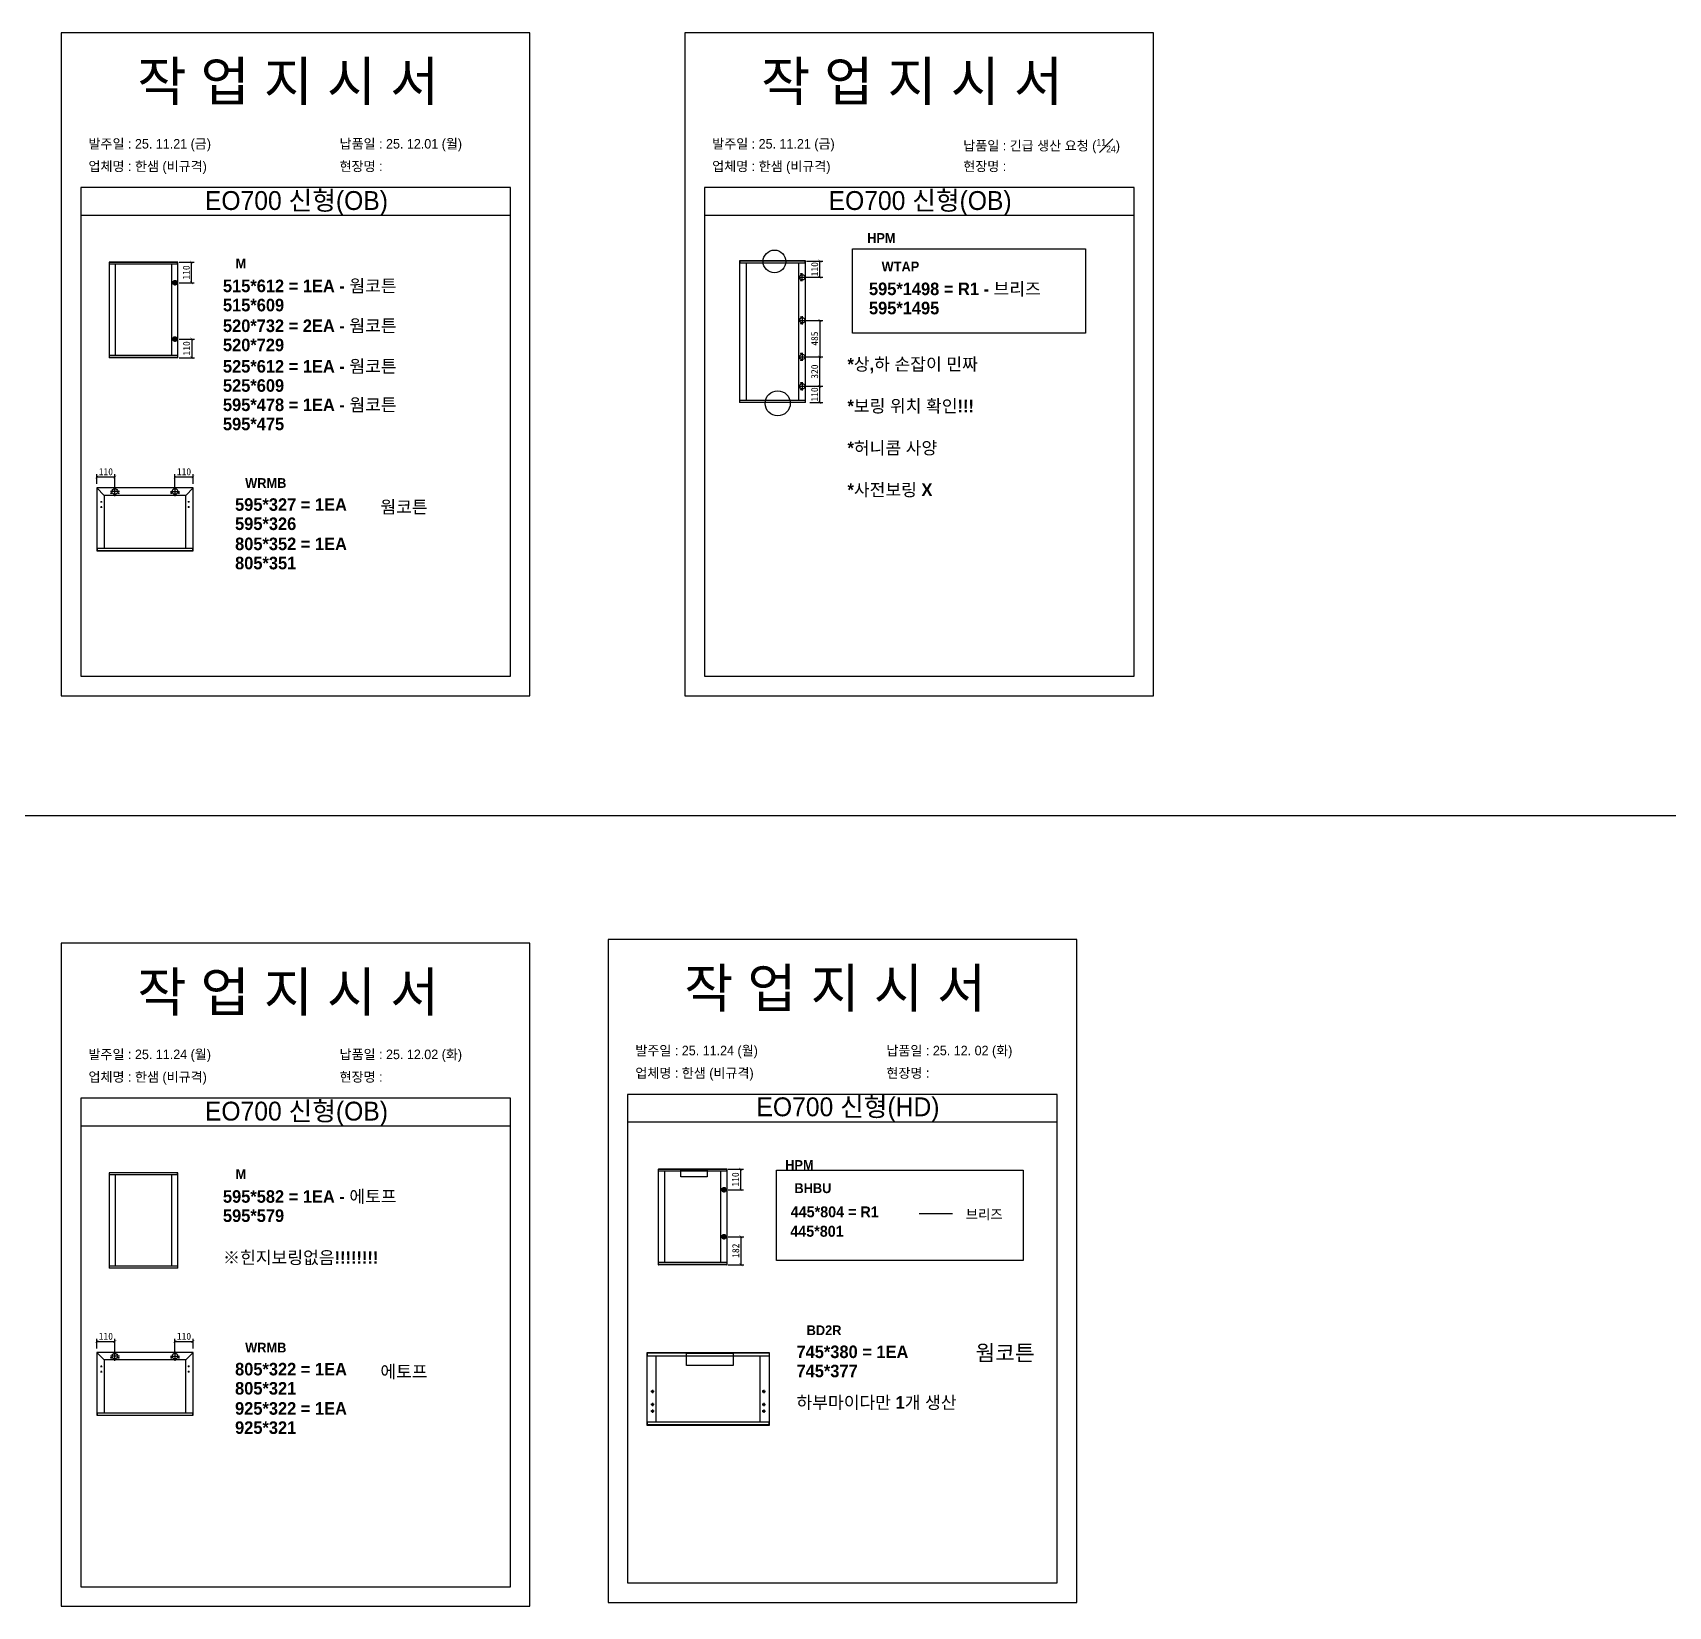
# Model space of a CAD drawing. Header units: millimetres. Extents: x -44117 to 256353, y -2095463 to 65325.
# Drawn here: x 114697 to 120560, y -497942 to -492302 of the extents above; entities that cross this region are included whole.
import ezdxf

# ---------------------------------------------------------------- set-up
doc = ezdxf.new("R2010")
doc.units = ezdxf.units.MM
doc.header["$LTSCALE"] = 10
doc.linetypes.add('HIDDEN', pattern=[9.525, 6.35, -3.175])
doc.layers.add('Layer1', color=7, linetype='Continuous', lineweight=70)
doc.layers.add('도면층1', color=7, linetype='HIDDEN')
doc.styles.add('MtX_Gulim', font='')
doc.styles.get('MtX_Gulim').set_extended_font_data('Gulim', bold=True)
doc.dimstyles.new('ISO-25', dxfattribs={"dimtxt": 2.5, "dimasz": 2.5, "dimexe": 1, "dimexo": 1, "dimtad": 1, "dimtxsty": 'Standard', "dimblk": 'ARCHTICK', "dimcen": 2.5, "dimadec": 0, "dimazin": 0, "dimtfac": 1, "dimtmove": 0, "dimatfit": 3, "dimfxl": 0, "dimarcsym": 0})

# ---------------------------------------------------------------- blocks, each defined once
blk = doc.blocks.new('_ArchTick')
at = {"color": 0, "linetype": 'ByBlock', "const_width": 0.15}
blk.add_lwpolyline([(-0.5, -0.5), (0.5, 0.5)], dxfattribs=at)
blk = doc.blocks.new('*D4034')
at = {"color": 0, "lineweight": -2}
for p, q in [((115221.3, -493124.4), (115275.9, -493124.4)), ((115265.9, -493198), (115265.9, -493124.4)), ((115221.3, -493198), (115275.9, -493198))]:
    blk.add_line(p, q, dxfattribs=at)
at = {"layer": 'Defpoints', "color": 0}
for p in [(115206.3, -493124.4), (115265.9, -493124.4), (115206.3, -493198)]:
    blk.add_point(p, dxfattribs=at)
at = {"color": 0, "lineweight": -2, "xscale": 10, "yscale": 10, "zscale": 10}
for p, rotation in [((115265.9, -493124.4), 90), ((115265.9, -493198), 270)]:
    blk.add_blockref('_ArchTick', p, dxfattribs=dict(at, rotation=rotation))
at = {"color": 0, "insert": (115247.1, -493161.2), "char_height": 25, "attachment_point": 5, "rotation": 90}
blk.add_mtext('110', dxfattribs=at)
blk = doc.blocks.new('*D4035')
at = {"color": 0, "lineweight": -2}
for p, q in [((115221.3, -493399.9), (115276.9, -493399.9)), ((115266.9, -493399.9), (115266.9, -493466.8)), ((115221.3, -493466.8), (115276.9, -493466.8))]:
    blk.add_line(p, q, dxfattribs=at)
at = {"layer": 'Defpoints', "color": 0}
for p in [(115206.3, -493399.9), (115206.3, -493466.8), (115266.9, -493466.8)]:
    blk.add_point(p, dxfattribs=at)
at = {"color": 0, "lineweight": -2, "xscale": 10, "yscale": 10, "zscale": 10}
for p, rotation in [((115266.9, -493399.9), 90), ((115266.9, -493466.8), 270)]:
    blk.add_blockref('_ArchTick', p, dxfattribs=dict(at, rotation=rotation))
at = {"color": 0, "insert": (115248.1, -493433.3), "char_height": 25, "attachment_point": 5, "rotation": 90}
blk.add_mtext('110', dxfattribs=at)
blk = doc.blocks.new('*D4036')
at = {"color": 0, "lineweight": -2}
for p, q in [((114926.6, -493918.9), (114926.6, -493884.3)), ((114926.6, -493894.3), (114991.1, -493894.3)), ((114991.1, -493931.6), (114991.1, -493884.3))]:
    blk.add_line(p, q, dxfattribs=at)
at = {"layer": 'Defpoints', "color": 0}
for p in [(114991.1, -493894.3), (114926.6, -493933.9), (114991.1, -493946.6)]:
    blk.add_point(p, dxfattribs=at)
at = {"color": 0, "lineweight": -2, "xscale": 10, "yscale": 10, "zscale": 10, "rotation": 180}
blk.add_blockref('_ArchTick', (114926.6, -493894.3), dxfattribs=at)
at = {"color": 0, "lineweight": -2, "xscale": 10, "yscale": 10, "zscale": 10}
blk.add_blockref('_ArchTick', (114991.1, -493894.3), dxfattribs=at)
at = {"color": 0, "insert": (114958.8, -493875.5), "char_height": 25, "attachment_point": 5}
blk.add_mtext('110', dxfattribs=at)
blk = doc.blocks.new('*D4037')
at = {"color": 0, "lineweight": -2}
for p, q in [((115206.6, -493931.6), (115206.6, -493884.3)), ((115206.6, -493894.3), (115271.2, -493894.3)), ((115271.2, -493918.9), (115271.2, -493884.3))]:
    blk.add_line(p, q, dxfattribs=at)
at = {"layer": 'Defpoints', "color": 0}
for p in [(115271.2, -493894.3), (115206.6, -493946.6), (115271.2, -493933.9)]:
    blk.add_point(p, dxfattribs=at)
at = {"color": 0, "lineweight": -2, "xscale": 10, "yscale": 10, "zscale": 10, "rotation": 180}
blk.add_blockref('_ArchTick', (115206.6, -493894.3), dxfattribs=at)
at = {"color": 0, "lineweight": -2, "xscale": 10, "yscale": 10, "zscale": 10}
blk.add_blockref('_ArchTick', (115271.2, -493894.3), dxfattribs=at)
at = {"color": 0, "insert": (115238.9, -493875.5), "char_height": 25, "attachment_point": 5}
blk.add_mtext('110', dxfattribs=at)
blk = doc.blocks.new('*D4038')
at = {"color": 0, "lineweight": -2}
for p, q in [((117470.5, -493120.7), (117528.4, -493120.7)), ((117518.4, -493178.5), (117518.4, -493120.7)), ((117470.5, -493178.5), (117528.4, -493178.5))]:
    blk.add_line(p, q, dxfattribs=at)
at = {"layer": 'Defpoints', "color": 0}
for p in [(117455.5, -493120.7), (117518.4, -493120.7), (117455.5, -493178.5)]:
    blk.add_point(p, dxfattribs=at)
at = {"color": 0, "lineweight": -2, "xscale": 10, "yscale": 10, "zscale": 10}
for p, rotation in [((117518.4, -493120.7), 90), ((117518.4, -493178.5), 270)]:
    blk.add_blockref('_ArchTick', p, dxfattribs=dict(at, rotation=rotation))
at = {"color": 0, "insert": (117499.6, -493149.6), "char_height": 25, "attachment_point": 5, "rotation": 90}
blk.add_mtext('110', dxfattribs=at)
blk = doc.blocks.new('*D4039')
at = {"color": 0, "lineweight": -2}
for p, q in [((117470.5, -493569.2), (117528.4, -493569.2)), ((117518.4, -493627.7), (117518.4, -493569.2)), ((117482.1, -493627.7), (117528.4, -493627.7))]:
    blk.add_line(p, q, dxfattribs=at)
at = {"layer": 'Defpoints', "color": 0}
for p in [(117455.5, -493569.2), (117518.4, -493569.2), (117467.1, -493627.7)]:
    blk.add_point(p, dxfattribs=at)
at = {"color": 0, "lineweight": -2, "xscale": 10, "yscale": 10, "zscale": 10}
for p, rotation in [((117518.4, -493569.2), 90), ((117518.4, -493627.7), 270)]:
    blk.add_blockref('_ArchTick', p, dxfattribs=dict(at, rotation=rotation))
at = {"color": 0, "insert": (117499.6, -493598.4), "char_height": 25, "attachment_point": 5, "rotation": 90}
blk.add_mtext('110', dxfattribs=at)
blk = doc.blocks.new('*D4040')
at = {"color": 0, "lineweight": -2}
for p, q in [((117470.5, -493464), (117528.4, -493464)), ((117518.4, -493569.2), (117518.4, -493464)), ((117470.5, -493569.2), (117528.4, -493569.2))]:
    blk.add_line(p, q, dxfattribs=at)
at = {"layer": 'Defpoints', "color": 0}
for p in [(117455.5, -493464), (117518.4, -493464), (117455.5, -493569.2)]:
    blk.add_point(p, dxfattribs=at)
at = {"color": 0, "lineweight": -2, "xscale": 10, "yscale": 10, "zscale": 10}
for p, rotation in [((117518.4, -493464), 90), ((117518.4, -493569.2), 270)]:
    blk.add_blockref('_ArchTick', p, dxfattribs=dict(at, rotation=rotation))
at = {"color": 0, "insert": (117499.6, -493516.6), "char_height": 25, "attachment_point": 5, "rotation": 90}
blk.add_mtext('320', dxfattribs=at)
blk = doc.blocks.new('*D4041')
at = {"color": 0, "lineweight": -2}
for p, q in [((117470.5, -493332.9), (117528.4, -493332.9)), ((117518.4, -493332.9), (117518.4, -493464)), ((117470.5, -493464), (117528.4, -493464))]:
    blk.add_line(p, q, dxfattribs=at)
at = {"layer": 'Defpoints', "color": 0}
for p in [(117455.5, -493332.9), (117455.5, -493464), (117518.4, -493464)]:
    blk.add_point(p, dxfattribs=at)
at = {"color": 0, "lineweight": -2, "xscale": 10, "yscale": 10, "zscale": 10}
for p, rotation in [((117518.4, -493332.9), 90), ((117518.4, -493464), 270)]:
    blk.add_blockref('_ArchTick', p, dxfattribs=dict(at, rotation=rotation))
at = {"color": 0, "insert": (117499.6, -493398.4), "char_height": 25, "attachment_point": 5, "rotation": 90}
blk.add_mtext('485', dxfattribs=at)
blk = doc.blocks.new('*D4054')
at = {"color": 0, "lineweight": -2}
for p, q in [((114926.6, -497017.4), (114926.6, -496982.8)), ((114926.6, -496992.8), (114991.1, -496992.8)), ((114991.1, -497030.1), (114991.1, -496982.8))]:
    blk.add_line(p, q, dxfattribs=at)
at = {"layer": 'Defpoints', "color": 0}
for p in [(114991.1, -496992.8), (114926.6, -497032.4), (114991.1, -497045.1)]:
    blk.add_point(p, dxfattribs=at)
at = {"color": 0, "lineweight": -2, "xscale": 10, "yscale": 10, "zscale": 10, "rotation": 180}
blk.add_blockref('_ArchTick', (114926.6, -496992.8), dxfattribs=at)
at = {"color": 0, "lineweight": -2, "xscale": 10, "yscale": 10, "zscale": 10}
blk.add_blockref('_ArchTick', (114991.1, -496992.8), dxfattribs=at)
at = {"color": 0, "insert": (114958.8, -496974.1), "char_height": 25, "attachment_point": 5}
blk.add_mtext('110', dxfattribs=at)
blk = doc.blocks.new('*D4055')
at = {"color": 0, "lineweight": -2}
for p, q in [((115206.6, -497030.1), (115206.6, -496982.8)), ((115206.6, -496992.8), (115271.2, -496992.8)), ((115271.2, -497017.4), (115271.2, -496982.8))]:
    blk.add_line(p, q, dxfattribs=at)
at = {"layer": 'Defpoints', "color": 0}
for p in [(115271.2, -496992.8), (115206.6, -497045.1), (115271.2, -497032.4)]:
    blk.add_point(p, dxfattribs=at)
at = {"color": 0, "lineweight": -2, "xscale": 10, "yscale": 10, "zscale": 10, "rotation": 180}
blk.add_blockref('_ArchTick', (115206.6, -496992.8), dxfattribs=at)
at = {"color": 0, "lineweight": -2, "xscale": 10, "yscale": 10, "zscale": 10}
blk.add_blockref('_ArchTick', (115271.2, -496992.8), dxfattribs=at)
at = {"color": 0, "insert": (115238.9, -496974.1), "char_height": 25, "attachment_point": 5}
blk.add_mtext('110', dxfattribs=at)
blk = doc.blocks.new('*D4056')
at = {"color": 0, "lineweight": -2}
for p, q in [((117190, -496375), (117244.6, -496375)), ((117234.6, -496448.6), (117234.6, -496375)), ((117190, -496448.6), (117244.6, -496448.6))]:
    blk.add_line(p, q, dxfattribs=at)
at = {"layer": 'Defpoints', "color": 0}
for p in [(117175, -496375), (117234.6, -496375), (117175, -496448.6)]:
    blk.add_point(p, dxfattribs=at)
at = {"color": 0, "lineweight": -2, "xscale": 10, "yscale": 10, "zscale": 10}
for p, rotation in [((117234.6, -496375), 90), ((117234.6, -496448.6), 270)]:
    blk.add_blockref('_ArchTick', p, dxfattribs=dict(at, rotation=rotation))
at = {"color": 0, "insert": (117215.8, -496411.8), "char_height": 25, "attachment_point": 5, "rotation": 90}
blk.add_mtext('110', dxfattribs=at)
blk = doc.blocks.new('*D4057')
at = {"color": 0, "lineweight": -2}
for p, q in [((117190, -496617.1), (117245.6, -496617.1)), ((117235.6, -496617.1), (117235.6, -496717.4)), ((117190, -496717.4), (117245.6, -496717.4))]:
    blk.add_line(p, q, dxfattribs=at)
at = {"layer": 'Defpoints', "color": 0}
for p in [(117175, -496617.1), (117175, -496717.4), (117235.6, -496717.4)]:
    blk.add_point(p, dxfattribs=at)
at = {"color": 0, "lineweight": -2, "xscale": 10, "yscale": 10, "zscale": 10}
for p, rotation in [((117235.6, -496617.1), 90), ((117235.6, -496717.4), 270)]:
    blk.add_blockref('_ArchTick', p, dxfattribs=dict(at, rotation=rotation))
at = {"color": 0, "insert": (117216.8, -496667.2), "char_height": 25, "attachment_point": 5, "rotation": 90}
blk.add_mtext('182', dxfattribs=at)

msp = doc.modelspace()

# ---------------------------------------------------------------- linework, layer by layer
for p, q in [((116408.97864, -492857.22348), (114868.97864, -492857.22348)), ((118644.74633, -492857.22348), (117104.74633, -492857.22348)), ((116408.97864, -492957.22348), (114868.97864, -492957.22348)), ((118644.74633, -492957.22348), (117104.74633, -492957.22348)), ((114970.42012, -493124.65873), (114970.42012, -493466.54561)), ((115216.92076, -493125.10146), (114970.42012, -493125.10146)), ((115216.92076, -493131.79162), (114970.42012, -493131.79162)), ((115216.6748, -493124.41276), (114970.66608, -493124.41276)), ((114992.31072, -493131.29969), (114992.31072, -493459.41273)), ((115194.7842, -493459.41273), (115194.7842, -493131.79162)), ((115215.69095, -493131.79162), (115215.69095, -493124.41276)), ((115216.92076, -493466.54561), (115216.92076, -493124.65873)), ((117230.18761, -493120.20051), (117230.18761, -493627.49916)), ((117467.18117, -493120.67982), (117230.18761, -493120.67982)), ((117467.18117, -493127.92277), (117230.18761, -493127.92277)), ((117466.91489, -493119.93422), (117230.45389, -493119.93422)), ((117231.51903, -493119.93422), (117231.51903, -493127.92277)), ((117253.88696, -493127.3902), (117253.88696, -493619.77691)), ((117443.21553, -493619.77691), (117443.21553, -493127.92277)), ((117465.84975, -493127.92277), (117465.84975, -493119.93422)), ((117467.18117, -493627.49916), (117467.18117, -493120.20051)), ((117440.94005, -493178.5169), (117469.98923, -493178.5169)), ((117452.80179, -493166.53408), (117448.54123, -493166.53408)), ((117452.80179, -493190.49972), (117448.54123, -493190.49972)), ((117450.67151, -493164.4038), (117450.67151, -493168.66436)), ((117450.67151, -493188.36944), (117450.67151, -493192.63)), ((117455.46464, -493193.0415), (117455.46464, -493163.99232)), ((117452.80179, -493320.91639), (117448.54123, -493320.91639)), ((117450.67151, -493318.78611), (117450.67151, -493323.04667)), ((117455.46464, -493318.37463), (117455.46464, -493347.42381)), ((117440.94005, -493332.89922), (117469.98923, -493332.89922)), ((117452.80179, -493344.88203), (117448.54123, -493344.88203)), ((117450.67151, -493342.75175), (117450.67151, -493347.01231)), ((115216.92076, -493459.41273), (114970.42012, -493459.41273)), ((115216.92076, -493466.10289), (114970.42012, -493466.10289)), ((115216.6748, -493466.79158), (114970.66608, -493466.79158)), ((114971.64992, -493466.79158), (114971.64992, -493459.41273)), ((115215.69095, -493459.41273), (115215.69095, -493466.79158)), ((117440.94005, -493464.00024), (117469.98923, -493464.00024)), ((117452.80179, -493452.01741), (117448.54123, -493452.01741)), ((117452.80179, -493475.98305), (117448.54123, -493475.98305)), ((117450.67151, -493449.88713), (117450.67151, -493454.14769)), ((117450.67151, -493473.85277), (117450.67151, -493478.11333)), ((117455.46464, -493449.47565), (117455.46464, -493478.52482)), ((117452.80179, -493557.19993), (117448.54123, -493557.19993)), ((117450.67151, -493555.06965), (117450.67151, -493559.33021)), ((117455.46464, -493554.65817), (117455.46464, -493583.70735)), ((117440.94005, -493569.18277), (117469.98923, -493569.18277)), ((117452.80179, -493581.16557), (117448.54123, -493581.16557)), ((117450.67151, -493579.0353), (117450.67151, -493583.29585)), ((117467.18117, -493619.77691), (117230.18761, -493619.77691)), ((117467.18117, -493627.01986), (117230.18761, -493627.01986)), ((117466.91489, -493627.76546), (117230.45389, -493627.76546)), ((117231.51903, -493627.76546), (117231.51903, -493619.77691)), ((117465.84975, -493619.77691), (117465.84975, -493627.76546)), ((114926.27965, -493933.86295), (114926.27965, -494158.20327)), ((114952.6204, -493960.2037), (114926.36633, -493933.65367)), ((115271.16548, -493933.56698), (114926.57561, -493933.56698)), ((114952.6204, -493960.2037), (114952.6204, -494150.21226)), ((115245.12069, -493960.2037), (114952.6204, -493960.2037)), ((115007.23908, -493946.58938), (114974.95224, -493946.58938)), ((114980.14501, -493952.50865), (114975.40959, -493952.50865)), ((114977.7773, -493950.14094), (114977.7773, -493954.87636)), ((114991.09566, -493962.73279), (114991.09566, -493930.44596)), ((115006.78172, -493952.50865), (115002.04631, -493952.50865)), ((115004.41401, -493950.14094), (115004.41401, -493954.87636)), ((115190.50202, -493946.58938), (115222.78886, -493946.58938)), ((115195.6948, -493952.50865), (115190.95938, -493952.50865)), ((115193.32709, -493950.14094), (115193.32709, -493954.87636)), ((115206.64544, -493962.73279), (115206.64544, -493930.44596)), ((115222.33151, -493952.50865), (115217.59609, -493952.50865)), ((115219.9638, -493950.14094), (115219.9638, -493954.87636)), ((115245.12069, -493960.2037), (115271.37476, -493933.65367)), ((115245.12069, -494149.62033), (115245.12069, -493960.2037)), ((115271.46144, -494158.20327), (115271.46144, -493933.86295)), ((114939.59801, -493983.28885), (114945.51728, -493983.28885)), ((114939.59801, -494002.23051), (114945.51728, -494002.23051)), ((114942.55764, -493980.32922), (114942.55764, -493986.24849)), ((114942.55764, -493999.27088), (114942.55764, -494005.19015)), ((115258.14309, -493983.28885), (115252.22382, -493983.28885)), ((115258.14309, -494002.23051), (115252.22382, -494002.23051)), ((115255.18346, -493980.32922), (115255.18346, -493986.24849)), ((115255.18346, -493999.27088), (115255.18346, -494005.19015)), ((114926.27965, -494149.62033), (115271.46144, -494149.62033)), ((114926.27965, -494157.67054), (115271.16548, -494157.67054)), ((114926.57561, -494158.49924), (115271.16548, -494158.49924)), ((114927.75946, -494149.62033), (114927.75946, -494158.49924)), ((115269.98163, -494158.49924), (115269.98163, -494149.62033)), ((116408.97864, -496120.70247), (114868.97864, -496120.70247)), ((118369.31257, -496106.93489), (116829.31257, -496106.93489)), ((116408.97864, -496220.70247), (114868.97864, -496220.70247)), ((118369.31257, -496206.93489), (116829.31257, -496206.93489)), ((116939.1226, -496375.22208), (116939.1226, -496717.10896)), ((117185.37728, -496374.97612), (116939.36857, -496374.97612)), ((117184.39344, -496382.35497), (117184.39344, -496374.97612)), ((117185.62325, -496717.10896), (117185.62325, -496375.22208)), ((114970.42012, -496388.13772), (114970.42012, -496730.0246)), ((115216.92076, -496388.58045), (114970.42012, -496388.58045)), ((115216.92076, -496395.27061), (114970.42012, -496395.27061)), ((115216.6748, -496387.89175), (114970.66608, -496387.89175)), ((114992.31072, -496394.77868), (114992.31072, -496722.89172)), ((115194.7842, -496722.89172), (115194.7842, -496395.27061)), ((115215.69095, -496395.27061), (115215.69095, -496387.89175)), ((115216.92076, -496730.0246), (115216.92076, -496388.13772)), ((117185.62325, -496375.66481), (116939.1226, -496375.66481)), ((117185.62325, -496382.35497), (116939.1226, -496382.35497)), ((116961.0132, -496381.86305), (116961.0132, -496709.97608)), ((117163.48668, -496709.97608), (117163.48668, -496382.35497)), ((115216.92076, -496722.89172), (114970.42012, -496722.89172)), ((114971.64992, -496730.27057), (114971.64992, -496722.89172)), ((115215.69095, -496722.89172), (115215.69095, -496730.27057)), ((117185.62325, -496709.97608), (116939.1226, -496709.97608)), ((117185.62325, -496716.66624), (116939.1226, -496716.66624)), ((117185.37728, -496717.35493), (116939.36857, -496717.35493)), ((116940.35241, -496717.35493), (116940.35241, -496709.97608)), ((117184.39344, -496709.97608), (117184.39344, -496717.35493)), ((115216.92076, -496729.58188), (114970.42012, -496729.58188)), ((115216.6748, -496730.27057), (114970.66608, -496730.27057)), ((114926.27965, -497032.41761), (114926.27965, -497256.75794)), ((114952.6204, -497058.75836), (114926.36633, -497032.20833)), ((115271.16548, -497032.12165), (114926.57561, -497032.12165)), ((114942.55764, -497078.88388), (114942.55764, -497084.80315)), ((114952.6204, -497058.75836), (114952.6204, -497248.76692)), ((115245.12069, -497058.75836), (114952.6204, -497058.75836)), ((115007.23908, -497045.14404), (114974.95224, -497045.14404)), ((114980.14501, -497051.06331), (114975.40959, -497051.06331)), ((114977.7773, -497048.6956), (114977.7773, -497053.43102)), ((114991.09566, -497061.28746), (114991.09566, -497029.00062)), ((115006.78172, -497051.06331), (115002.04631, -497051.06331)), ((115004.41401, -497048.6956), (115004.41401, -497053.43102)), ((115190.50202, -497045.14404), (115222.78886, -497045.14404)), ((115195.6948, -497051.06331), (115190.95938, -497051.06331)), ((115193.32709, -497048.6956), (115193.32709, -497053.43102)), ((115206.64544, -497061.28746), (115206.64544, -497029.00062)), ((115222.33151, -497051.06331), (115217.59609, -497051.06331)), ((115219.9638, -497048.6956), (115219.9638, -497053.43102)), ((115245.12069, -497058.75836), (115271.37476, -497032.20833)), ((115245.12069, -497248.17499), (115245.12069, -497058.75836)), ((115255.18346, -497078.88388), (115255.18346, -497084.80315)), ((115271.46144, -497256.75794), (115271.46144, -497032.41761)), ((116897.56971, -497033.9775), (116897.56971, -497292.41957)), ((117338.18011, -497034.64397), (116897.56971, -497034.64397)), ((117338.18011, -497044.71507), (116897.56971, -497044.71507)), ((117337.80985, -497033.60724), (116897.93997, -497033.60724)), ((116899.42102, -497033.60724), (116899.42102, -497044.71507)), ((116930.89319, -497044.71507), (116930.89319, -497281.68201)), ((117304.85664, -497281.68201), (117304.85664, -497044.71507)), ((117336.32881, -497033.60724), (117336.32881, -497044.71507)), ((117338.18011, -497292.41957), (117338.18011, -497033.9775)), ((114939.59801, -497081.84351), (114945.51728, -497081.84351)), ((114939.59801, -497100.78518), (114945.51728, -497100.78518)), ((114942.55764, -497097.82554), (114942.55764, -497103.74481)), ((115258.14309, -497081.84351), (115252.22382, -497081.84351)), ((115258.14309, -497100.78518), (115252.22382, -497100.78518)), ((115255.18346, -497097.82554), (115255.18346, -497103.74481)), ((116924.78389, -497171.34427), (116912.56528, -497171.34427)), ((116918.67458, -497165.23497), (116918.67458, -497177.45358)), ((117310.96594, -497171.34427), (117323.18455, -497171.34427)), ((117317.07525, -497165.23497), (117317.07525, -497177.45358)), ((114926.27965, -497248.17499), (115271.46144, -497248.17499)), ((114927.75946, -497248.17499), (114927.75946, -497257.0539)), ((115269.98163, -497257.0539), (115269.98163, -497248.17499)), ((116924.78389, -497218.73766), (116912.56528, -497218.73766)), ((116924.78389, -497242.43436), (116912.56528, -497242.43436)), ((116918.67458, -497212.62836), (116918.67458, -497224.84696)), ((116918.67458, -497236.32505), (116918.67458, -497248.54366)), ((117310.96594, -497218.73766), (117323.18455, -497218.73766)), ((117310.96594, -497242.43436), (117323.18455, -497242.43436)), ((117317.07525, -497212.62836), (117317.07525, -497224.84696)), ((117317.07525, -497236.32505), (117317.07525, -497248.54366)), ((114926.27965, -497256.2252), (115271.16548, -497256.2252)), ((114926.57561, -497257.0539), (115271.16548, -497257.0539)), ((117338.18011, -497281.68201), (116897.56971, -497281.68201)), ((117338.18011, -497291.7531), (116897.56971, -497291.7531)), ((116897.93997, -497292.78983), (117337.80985, -497292.78983)), ((116899.42102, -497281.68201), (116899.42102, -497292.78983)), ((117336.32881, -497292.78983), (117336.32881, -497281.68201))]:
    msp.add_line(p, q)
at = {"color": 1}
msp.add_line((104015.69829, -495107.05028), (196284.84516, -495107.05028), dxfattribs=at)
msp.add_line((104015.69829, -495107.05028), (196284.84516, -495107.05028), dxfattribs=at)
for points in [[(114798.97864, -494678.05376), (116478.97864, -494678.05376), (116478.97864, -492302.05376), (114798.97864, -492302.05376)], [(117034.74633, -494678.05376), (118714.74633, -494678.05376), (118714.74633, -492302.05376), (117034.74633, -492302.05376)], [(117635.25113, -493076.13446), (118471.09855, -493076.13446), (118471.09855, -493379.24396), (117635.25113, -493379.24396)], [(116759.31257, -497927.76516), (118439.31257, -497927.76516), (118439.31257, -495551.76516), (116759.31257, -495551.76516)], [(114798.97864, -497941.53275), (116478.97864, -497941.53275), (116478.97864, -495565.53275), (114798.97864, -495565.53275)], [(117019.9232, -496375.85862), (117114.74058, -496375.85862), (117114.74058, -496402.4701), (117019.9232, -496402.4701)], [(117363.13442, -496378.38072), (118247.51244, -496378.38072), (118247.51244, -496702.27713), (117363.13442, -496702.27713)], [(117040.47799, -497034.03582), (117207.85843, -497034.03582), (117207.85843, -497079.05539), (117040.47799, -497079.05539)]]:
    msp.add_lwpolyline(points, close=True)
for points in [[(114868.97864, -492857.22348), (114868.97864, -494608.05376), (116408.97864, -494608.05376), (116408.97864, -492857.22348)], [(117104.74633, -492857.22348), (117104.74633, -494608.05376), (118644.74633, -494608.05376), (118644.74633, -492857.22348)], [(114868.97864, -496120.70247), (114868.97864, -497871.53275), (116408.97864, -497871.53275), (116408.97864, -496120.70247)], [(116829.31257, -496106.93489), (116829.31257, -497857.76516), (118369.31257, -497857.76516), (118369.31257, -496106.93489)], [(117873.97901, -496533.73369), (117993.3039, -496533.73369)]]:
    msp.add_lwpolyline(points)
for centre, radius in [((117355.49937, -493121.75551), 40.67658), ((117367.16019, -493630.34657), 45.05368)]:
    msp.add_circle(centre, radius, dxfattribs=at)
for centre, radius in [((117455.46464, -493178.5169), 9.31997), ((117450.67151, -493166.53408), 0.85211), ((117450.67151, -493190.49972), 0.85211), ((117455.46464, -493332.89922), 9.31997), ((117450.67151, -493320.91639), 0.85211), ((117450.67151, -493344.88203), 0.85211), ((117455.46464, -493464.00024), 9.31997), ((117450.67151, -493452.01741), 0.85211), ((117450.67151, -493475.98305), 0.85211), ((117455.46464, -493569.18277), 9.31997), ((117450.67151, -493557.19993), 0.85211), ((117450.67151, -493581.16557), 0.85211), ((114977.7773, -493952.50865), 0.94708), ((114991.09566, -493946.58938), 10.35872), ((115004.41401, -493952.50865), 0.94708), ((115193.32709, -493952.50865), 0.94708), ((115206.64544, -493946.58938), 10.35872), ((115219.9638, -493952.50865), 0.94708), ((114942.55764, -493983.28885), 0.88789), ((114942.55764, -494002.23051), 0.88789), ((115255.18346, -493983.28885), 0.88789), ((115255.18346, -494002.23051), 0.88789), ((114977.7773, -497051.06331), 0.94708), ((114991.09566, -497045.14404), 10.35872), ((115004.41401, -497051.06331), 0.94708), ((115193.32709, -497051.06331), 0.94708), ((115206.64544, -497045.14404), 10.35872), ((115219.9638, -497051.06331), 0.94708), ((114942.55764, -497081.84351), 0.88789), ((114942.55764, -497100.78517), 0.88789), ((115255.18346, -497081.84351), 0.88789), ((115255.18346, -497100.78517), 0.88789), ((116918.67458, -497171.34427), 3.70261), ((117317.07525, -497171.34427), 3.70261), ((116918.67458, -497218.73766), 3.70261), ((116918.67458, -497242.43436), 3.70261), ((117317.07525, -497218.73766), 3.70261), ((117317.07525, -497242.43436), 3.70261)]:
    msp.add_circle(centre, radius)
for centre, radius, start, end in [((115216.6748, -493124.65873), 0.24596, 0, 90), ((117230.45389, -493120.20051), 0.26628, 90, 180), ((117466.91489, -493120.20051), 0.26628, 0, 90), ((114970.66608, -493466.54562), 0.24596, 180, 270), ((115216.6748, -493466.54562), 0.24596, 270, 0), ((117230.45389, -493627.49917), 0.26628, 180, 270), ((117466.91489, -493627.49917), 0.26628, 270, 0), ((114926.57561, -493933.86295), 0.29596, 90, 180), ((115271.16548, -493933.86295), 0.29596, 0, 90), ((114926.57561, -494158.20327), 0.29596, 180, 270), ((115271.16548, -494158.20327), 0.29596, 270, 0), ((117185.37728, -496375.22208), 0.24596, 0, 90), ((115216.6748, -496388.13772), 0.24596, 0, 90), ((116939.36857, -496717.10897), 0.24596, 180, 270), ((117185.37728, -496717.10897), 0.24596, 270, 0), ((114970.66608, -496730.02461), 0.24596, 180, 270), ((115216.6748, -496730.02461), 0.24596, 270, 0), ((114926.57561, -497032.41761), 0.29596, 90, 180), ((115271.16548, -497032.41761), 0.29596, 0, 90), ((116897.93997, -497033.9775), 0.37026, 90, 180), ((117337.80985, -497033.9775), 0.37026, 0, 90), ((114926.57561, -497256.75794), 0.29596, 180, 270), ((115271.16548, -497256.75794), 0.29596, 270, 0), ((116897.93997, -497292.41957), 0.37026, 180, 270), ((117337.80985, -497292.41957), 0.37026, 270, 0)]:
    msp.add_arc(centre, radius, start, end)
at = {"layer": 'Layer1'}
for p, q in [((115206.28277, -493188.96404), (115206.28277, -493207.09444)), ((115206.28277, -493408.9724), (115206.28277, -493390.842)), ((117174.98526, -496439.52739), (117174.98526, -496457.6578)), ((117174.98526, -496626.14335), (117174.98526, -496608.01295))]:
    msp.add_line(p, q, dxfattribs=at)
for points in [[(115215.34797, -493198.02924), (115197.21757, -493198.02924)], [(115215.34797, -493399.9072), (115197.21757, -493399.9072)], [(117184.05046, -496448.5926), (117165.92006, -496448.5926)], [(117184.05046, -496617.07815), (117165.92006, -496617.07815)]]:
    msp.add_lwpolyline(points, close=True, dxfattribs=at)
for centre in [(115206.28277, -493198.02924), (115206.28277, -493399.9072), (117174.98526, -496448.5926), (117174.98526, -496617.07815)]:
    msp.add_circle(centre, 6.04347, dxfattribs=at)

# ---------------------------------------------------------------- texts
at = {"linetype": 'Continuous', "style": 'MtX_Gulim'}
for s, height, p in [('HPM', 35.049344, (117687.95682, -493055.27742)), ('M', 35.04934, (115423.90787, -493146.8533)), ('WTAP', 35.049344, (117739.74785, -493157.53175)), ('WRMB', 35.049344, (115458.23694, -493933.38935)), ('M', 35.04934, (115423.90787, -496410.33229)), ('BHBU', 35.049344, (117427.19414, -496460.65506)), ('445*804 = R1', 39.2712622, (117413.75493, -496547.62772)), ('브리즈', 35.049344, (118041.50092, -496554.49516)), ('BD2R', 35.049344, (117470.86899, -496969.88323)), ('WRMB', 35.049344, (115458.23694, -497031.94401)), ('웜코튼', 56.299423, (118076.37003, -497061.58209))]:
    msp.add_text(s, height=height, dxfattribs=at).set_placement(p)
at = {"color": 242, "linetype": 'Continuous', "true_color": 0xcd2027, "style": 'MtX_Gulim'}
msp.add_text('445*801', height=39.271262, dxfattribs=at).set_placement((117412.29301, -496617.22749))
at = {"attachment_point": 1}
for s, width, gutter_width, heights, insert, char_height in [('{\\fGulim|b0|i0|c129|p50;작 업 지 시 서}', 3307.3198183, 12.5, [-155.84554], (115071.78524, -492406.21627), 140), ('{\\fGulim|b0|i0|c129|p50;작 업 지 시 서}', 3307.3198183, 12.5, [-155.84554], (117307.55294, -492406.21627), 140), ('\\pt11;{\\fGulim|b0|i0|c129|p50;발주일 : 25. 11.21 (금)}', 3307.3198183, 12.5, [34.50412], (114896.57589, -492682.93669), 34.3), ('{\\fGulim|b0|i0|c129|p50;납품일 : 25. 12.01 (월)}', 3307.3198183, 12.5, [35.09023], (115796.55387, -492682.93669), 34.3), ('\\pt11;{\\fGulim|b0|i0|c129|p50;발주일 : 25. 11.21 (금)}', 3307.3198183, 12.5, [34.50412], (117132.34358, -492682.93669), 34.3), ('{\\A1;\\fGulim|b0|i0|c129|p50;납품일 : \\C1;긴급 생산 요청 ({\\H0.7x;\\S11#24;})}', 3307.3198183, 12.5, [35.09023], (118032.32156, -492682.93669), 34.3), ('{\\fGulim|b0|i0|c129|p50;업체명 : 한샘 (비규격)}', 3307.3198183, 12.5, [36.11279], (114896.57589, -492763.59287), 34.3), ('{\\fGulim|b0|i0|c129|p50;현장명 : }', 3307.3198183, 12.5, [-38.2735], (115796.55387, -492763.59287), 34.3), ('{\\fGulim|b0|i0|c129|p50;업체명 : 한샘 (비규격)}', 3307.3198183, 12.5, [36.11279], (117132.34358, -492763.59287), 34.3), ('{\\fGulim|b0|i0|c129|p50;현장명 : }', 3307.3198183, 12.5, [-38.2735], (118032.32156, -492763.59287), 34.3), ('{\\fGulim|b0|i0|c129|p50;EO700 신형(OB)}', 1597.0710432, 6.03612, [-85.06834], (115313.85614, -492869.65171), 67.6045736), ('{\\fGulim|b0|i0|c129|p50;EO700 신형(OB)}', 1597.0710432, 6.03612, [-85.06834], (117549.62384, -492869.65171), 67.6045736), ('{\\f굴림|b1|i0|c129|p50;515*612 = 1EA - 웜코튼}', 13607.1496112, 175, [-48.57143], (115378.48405, -493186.89917), 45), ('{\\f굴림|b1|i0|c129|p50;595*1498 = R1 - 브리즈}', 13607.1496112, 175, [-50], (117694.32403, -493197.57763), 45), ('{\\f굴림|b1|i0|c129|p50;\\C1;515*609}', 13607.1496112, 175, [-46.25], (115378.48405, -493255.70903), 45), ('{\\f굴림|b1|i0|c129|p50;\\C1;595*1495}', 13607.1496112, 175, [-46.25], (117694.32403, -493266.38748), 45), ('{\\f굴림|b1|i0|c129|p50;520*732 = 2EA - 웜코튼}', 13607.1496112, 175, [-48.57143], (115378.48405, -493329.74262), 45), ('{\\f굴림|b1|i0|c129|p50;\\C1;520*729}', 13607.1496112, 175, [46.25], (115378.48405, -493398.55248), 45), ('{\\f굴림|b1|i0|c129|p50;525*612 = 1EA - 웜코튼}', 13607.1496112, 175, [-48.57143], (115378.48405, -493475.19607), 45), ('{\\f굴림|b1|i0|c129|p50;*상,하 손잡이 민짜 \\P\\P*보링 위치 확인!!! \\P\\P*허니콤 사양\\P\\P*사전보링 X}', 13607.1496112, 175, [-506.19048], (117617.33946, -493467.42702), 45), ('{\\f굴림|b1|i0|c129|p50;\\C1;525*609}', 13607.1496112, 175, [-46.13095], (115378.48405, -493544.00593), 45), ('{\\f굴림|b1|i0|c129|p50;595*478 = 1EA - 웜코튼}', 13607.1496112, 175, [-48.57143], (115378.48405, -493612.98503), 45), ('{\\f굴림|b1|i0|c129|p50;\\C1;595*475}', 13607.1496112, 175, [-46.25], (115378.48405, -493681.79489), 45), ('{\\f굴림|b1|i0|c129|p50;595*327 = 1EA}', 13607.1496112, 175, [-46.36905], (115421.95127, -493970.52268), 45), ('{\\f굴림|b1|i0|c129|p50;웜코튼}', 13607.1496112, 175, [-48.57143], (115942.85213, -493979.44067), 45), ('{\\f굴림|b1|i0|c129|p50;\\C1;595*326}', 13607.1496112, 175, [-46.13095], (115421.95127, -494039.33254), 45), ('{\\f굴림|b1|i0|c129|p50;805*352 = 1EA}', 13607.1496112, 175, [-46.36905], (115421.95127, -494111.39011), 45), ('{\\f굴림|b1|i0|c129|p50;\\C1;805*351}', 13607.1496112, 175, [-46.25], (115421.95127, -494180.19997), 45), ('{\\fGulim|b0|i0|c129|p50;작 업 지 시 서}', 3307.3198183, 12.5, [-155.84554], (115071.78524, -495669.69526), 140), ('{\\fGulim|b0|i0|c129|p50;작 업 지 시 서}', 3307.3198183, 12.5, [-155.84554], (117032.11918, -495655.92767), 140), ('\\pt11;{\\fGulim|b0|i0|c129|p50;발주일 : 25. 11.24 (월)}', 3307.3198183, 12.5, [34.50412], (114896.57589, -495946.41568), 34.3), ('{\\fGulim|b0|i0|c129|p50;납품일 : 25. 12.02 (화)}', 3307.3198183, 12.5, [35.09023], (115796.55387, -495946.41568), 34.3), ('\\pt11;{\\fGulim|b0|i0|c129|p50;발주일 : 25. 11.24 (월)}', 3307.3198183, 12.5, [34.50412], (116856.90982, -495932.6481), 34.3), ('{\\fGulim|b0|i0|c129|p50;납품일 : 25. 12. 02 (화)}', 3307.3198183, 12.5, [35.09023], (117756.8878, -495932.6481), 34.3), ('{\\fGulim|b0|i0|c129|p50;업체명 : 한샘 (비규격)}', 3307.3198183, 12.5, [36.11279], (114896.57589, -496027.07186), 34.3), ('{\\fGulim|b0|i0|c129|p50;현장명 : }', 3307.3198183, 12.5, [-38.2735], (115796.55387, -496027.07186), 34.3), ('{\\fGulim|b0|i0|c129|p50;업체명 : 한샘 (비규격)}', 3307.3198183, 12.5, [36.11279], (116856.90982, -496013.30427), 34.3), ('{\\fGulim|b0|i0|c129|p50;현장명 : }', 3307.3198183, 12.5, [-38.2735], (117756.8878, -496013.30427), 34.3), ('{\\fGulim|b0|i0|c129|p50;EO700 신형(OB)}', 1597.0710432, 6.03612, [-85.06834], (115313.85614, -496133.1307), 67.6045736), ('{\\fGulim|b0|i0|c129|p50;EO700 신형(HD)}', 1597.0710432, 6.03612, [-85.06834], (117291.02349, -496117.72479), 67.6045736), ('{\\f굴림|b1|i0|c129|p50;595*582 = 1EA - 에토프}', 13607.1496112, 175, [-50.05952], (115378.48405, -496450.37816), 45), ('{\\f굴림|b1|i0|c129|p50;\\C1;595*579\\P\\P※힌지보링없음!!!!!!!!}', 13607.1496112, 175, [-200.17857], (115378.48405, -496519.18802), 45), ('{\\f굴림|b1|i0|c129|p50;745*380 = 1EA }', 13607.1496112, 175, [-46.36905], (117434.58332, -497007.01657), 45), ('{\\f굴림|b1|i0|c129|p50;805*322 = 1EA}', 13607.1496112, 175, [-46.36905], (115421.95127, -497069.07735), 45), ('{\\f굴림|b1|i0|c129|p50;에토프}', 13607.1496112, 175, [-50.05952], (115942.85213, -497077.99534), 45), ('{\\f굴림|b1|i0|c129|p50;\\C1;745*377}', 13607.1496112, 175, [-46.25], (117434.58332, -497075.82643), 45), ('{\\f굴림|b1|i0|c129|p50;\\C1;805*321}', 13607.1496112, 175, [-46.25], (115421.95127, -497137.88721), 45), ('{\\f굴림|b1|i0|c129|p50;하부마이다만 1개 생산 }', 13607.1496112, 175, [-50.11905], (117434.58332, -497188.47403), 45), ('{\\f굴림|b1|i0|c129|p50;925*322 = 1EA}', 13607.1496112, 175, [-46.36905], (115421.95127, -497209.94477), 45), ('{\\f굴림|b1|i0|c129|p50;\\C1;925*321}', 13607.1496112, 175, [-46.25], (115421.95127, -497278.75463), 45)]:
    msp.add_mtext_dynamic_manual_height_columns(s, width=width, gutter_width=gutter_width, heights=heights, dxfattribs=dict(at, insert=insert, char_height=char_height))
at = {"layer": '도면층1', "linetype": 'Continuous', "style": 'MtX_Gulim'}
msp.add_text('HPM', height=35.049344, dxfattribs=at).set_placement((117394.11581, -496377.54621))

# ---------------------------------------------------------------- dimensions: what is measured, and where the dimension line sits
for base, p1, p2, text, picture, middle in [((115265.89655, -493124.41276), (115206.28277, -493198.02924), (115206.28277, -493124.41276), '110', '*D4034', (115247.14655, -493161.221)), ((117518.38978, -493464.00024), (117455.46464, -493332.89922), (117455.46464, -493464.00024), '485', '*D4041', (117499.63978, -493398.44973)), ((115266.85002, -493466.79158), (115206.28277, -493399.9072), (115206.28277, -493466.79158), '110', '*D4035', (115248.10002, -493433.34939)), ((117518.38978, -493464.00024), (117455.46464, -493569.18276), (117455.46464, -493464.00024), '320', '*D4040', (117499.63978, -493516.5915)), ((117518.38978, -493569.18276), (117467.10318, -493627.68746), (117455.46464, -493569.18276), '110', '*D4039', (117499.63978, -493598.43511)), ((117234.59904, -496374.97612), (117174.98526, -496448.5926), (117174.98526, -496374.97612), '110', '*D4056', (117215.84904, -496411.78436)), ((117235.55251, -496717.35493), (117174.98526, -496617.07815), (117174.98526, -496717.35493), '182', '*D4057', (117216.80251, -496667.21654))]:
    dim = msp.add_linear_dim(base=base, p1=p1, p2=p2, angle=90, text=text, dimstyle='ISO-25', override={"dimscale": 10, "dimasz": 1, "dimexo": 1.5, "dimtxsty": 'Standard'})
    dim.commit()
    dim.dimension.update_dxf_attribs({"geometry": picture, "text_midpoint": middle})
dim = msp.add_linear_dim(base=(117518.38977, -493120.67982), p1=(117455.46464, -493178.5169), p2=(117455.46464, -493120.67982), angle=90, text='110', dimstyle='ISO-25', override={"dimscale": 10, "dimasz": 1, "dimexo": 1.5, "dimtxsty": 'Standard'})
dim.commit()
dim.dimension.update_dxf_attribs({"geometry": '*D4038', "text_midpoint": (117518.38977, -493149.59836), "dimtype": 160})
for base, p1, p2, picture, middle in [((114991.09566, -493894.28255), (114926.57561, -493933.86295), (114991.09566, -493946.58938), '*D4036', (114958.83563, -493875.53255)), ((115271.16548, -493894.28255), (115206.64544, -493946.58938), (115271.16548, -493933.86295), '*D4037', (115238.90546, -493875.53255)), ((114991.09566, -496992.83721), (114926.57561, -497032.41761), (114991.09566, -497045.14404), '*D4054', (114958.83563, -496974.08721)), ((115271.16548, -496992.83721), (115206.64544, -497045.14404), (115271.16548, -497032.41761), '*D4055', (115238.90546, -496974.08721))]:
    dim = msp.add_linear_dim(base=base, p1=p1, p2=p2, text='110', dimstyle='ISO-25', override={"dimscale": 10, "dimasz": 1, "dimexo": 1.5, "dimtxsty": 'Standard'})
    dim.commit()
    dim.dimension.update_dxf_attribs({"geometry": picture, "text_midpoint": middle})

doc.saveas('drawing.dxf')
